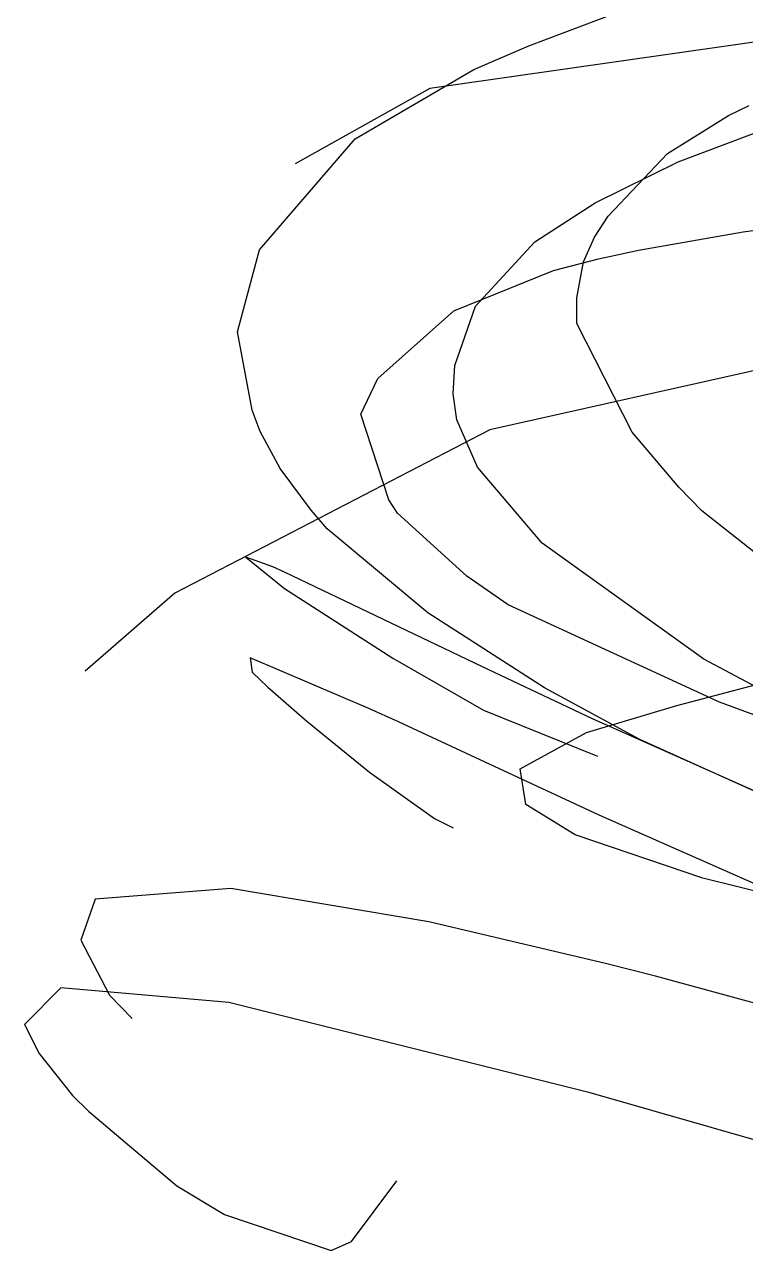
# Model space of a CAD drawing. Header units: metres. Extents: x -663 to 215, y -40 to 703.
# Drawn here: x -92.2 to -79.04, y 214.5 to 236.89 of the extents above; entities that cross this region are included whole.
import ezdxf

# ---------------------------------------------------------------- set-up
doc = ezdxf.new("R2010")
doc.units = ezdxf.units.M

msp = doc.modelspace()

# ---------------------------------------------------------------- linework, layer by layer
for p, q in [((-82.997, 236.498, -2391.688), (-81.059, 237.229, -2394.749)), ((-78.131, 236.675, -2287.782), (-84.804, 235.716, -2297.496)), ((-83.999, 236.067, -2389.894), (-82.997, 236.498, -2391.688)), ((-86.164, 234.8, -2384.7), (-83.999, 236.067, -2389.894)), ((-84.804, 235.716, -2297.496), (-87.263, 234.343, -2302.559)), ((-80.267, 234.376, -2392.107), (-76.701, 235.724, -2397.769)), ((-79.348, 235.223, -2388.924), (-78.971, 235.408, -2389.773)), ((-80.462, 234.53, -2385.758), (-79.348, 235.223, -2388.924)), ((-87.914, 232.771, -2376.454), (-86.164, 234.8, -2384.7)), ((-81.546, 233.389, -2380.63), (-80.462, 234.53, -2385.758)), ((-81.784, 233.629, -2388.814), (-80.267, 234.376, -2392.107)), ((-82.887, 232.919, -2385.603), (-81.784, 233.629, -2388.814)), ((-81.797, 233, -2378.896), (-81.546, 233.389, -2380.63)), ((-80.991, 232.765, -2391.554), (-79.078, 233.102, -2394.781)), ((-79.078, 233.102, -2394.781), (-78.344, 233.196, -2395.827)), ((-83.965, 231.743, -2380.179), (-82.887, 232.919, -2385.603)), ((-81.994, 232.552, -2376.906), (-81.797, 233, -2378.896)), ((-88.313, 231.271, -2370.294), (-87.914, 232.771, -2376.454)), ((-81.723, 232.605, -2390.157), (-80.991, 232.765, -2391.554)), ((-82.543, 232.393, -2388.408), (-81.723, 232.605, -2390.157)), ((-82.119, 231.893, -2373.99), (-81.994, 232.552, -2376.906)), ((-84.361, 231.659, -2383.054), (-82.543, 232.393, -2388.408)), ((-82.116, 231.425, -2371.92), (-82.119, 231.893, -2373.99)), ((-85.75, 230.42, -2374.846), (-84.361, 231.659, -2383.054)), ((-84.345, 230.658, -2375.095), (-83.965, 231.743, -2380.179)), ((-81.106, 229.44, -2363.098), (-82.116, 231.425, -2371.92)), ((-88.046, 229.842, -2364.305), (-88.313, 231.271, -2370.294)), ((-84.374, 230.14, -2372.648), (-84.345, 230.658, -2375.095)), ((-78.049, 230.752, -2289.243), (-83.709, 229.485, -2297.779)), ((-86.062, 229.772, -2370.669), (-85.75, 230.42, -2374.846)), ((-84.306, 229.669, -2370.41), (-84.374, 230.14, -2372.648)), ((-87.899, 229.451, -2362.645), (-88.046, 229.842, -2364.305)), ((-85.55, 228.207, -2360.55), (-86.062, 229.772, -2370.669)), ((-83.933, 228.804, -2366.266), (-84.306, 229.669, -2370.41)), ((-83.709, 229.485, -2297.779), (-89.46, 226.499, -2309.501)), ((-87.535, 228.78, -2359.768), (-87.899, 229.451, -2362.645)), ((-80.256, 228.434, -2358.58), (-81.106, 229.44, -2363.098)), ((-86.967, 228.018, -2356.442), (-87.535, 228.78, -2359.768)), ((-82.753, 227.413, -2359.486), (-83.933, 228.804, -2366.266)), ((-79.834, 228.006, -2356.641), (-80.256, 228.434, -2358.58)), ((-85.392, 227.96, -2358.938), (-85.55, 228.207, -2360.55)), ((-86.674, 227.678, -2354.942), (-86.967, 228.018, -2356.442)), ((-84.124, 226.811, -2351.254), (-85.392, 227.96, -2358.938)), ((-77.97, 226.528, -2349.842), (-79.834, 228.006, -2356.641)), ((-84.841, 226.14, -2347.915), (-86.674, 227.678, -2354.942)), ((-79.797, 225.295, -2348.852), (-82.753, 227.413, -2359.486)), ((-88.162, 227.156, -2303.215), (-87.453, 226.586, -2312.355)), ((-87.67, 226.979, -2298.246), (-88.162, 227.156, -2303.215)), ((-87.455, 226.883, -2297.059), (-87.67, 226.979, -2298.246)), ((-83.838, 225.153, -2289.213), (-87.455, 226.883, -2297.059)), ((-83.369, 226.286, -2347.663), (-84.124, 226.811, -2351.254)), ((-89.46, 226.499, -2309.501), (-91.093, 225.077, -2314.303)), ((-87.453, 226.586, -2312.355), (-85.477, 225.313, -2322.239)), ((-79.511, 224.51, -2334.731), (-83.369, 226.286, -2347.663)), ((-82.71, 224.774, -2341.402), (-84.841, 226.14, -2347.915)), ((-88.08, 225.32, -2297.904), (-88.047, 225.056, -2304.867)), ((-85.913, 224.396, -2289.561), (-88.08, 225.32, -2297.904)), ((-85.477, 225.313, -2322.239), (-83.824, 224.361, -2330.418)), ((-79.922, 224.547, -2388.396), (-76.794, 225.373, -2395.92)), ((-76.227, 223.395, -2338.972), (-79.797, 225.295, -2348.852)), ((-88.047, 225.056, -2304.867), (-87.758, 224.784, -2307.526)), ((-81.831, 224.203, -2286.105), (-83.838, 225.153, -2289.213)), ((-87.758, 224.784, -2307.526), (-87.048, 224.163, -2312.865)), ((-80.969, 223.827, -2336.723), (-82.71, 224.774, -2341.402)), ((-85.375, 224.15, -2288.17), (-85.913, 224.396, -2289.561)), ((-83.824, 224.361, -2330.418), (-81.742, 223.526, -2343.498)), ((-81.943, 223.956, -2381.311), (-80.294, 224.448, -2387.368)), ((-80.294, 224.448, -2387.368), (-79.922, 224.547, -2388.396)), ((-77.37, 223.719, -2328.683), (-79.511, 224.51, -2334.731)), ((-87.048, 224.163, -2312.865), (-85.902, 223.23, -2320.573)), ((-84.312, 223.655, -2285.927), (-85.375, 224.15, -2288.17)), ((-74.156, 220.782, -2277.175), (-81.831, 224.203, -2286.105)), ((-83.151, 223.29, -2371.82), (-81.943, 223.956, -2381.311)), ((-77.528, 222.274, -2328.655), (-80.969, 223.827, -2336.723)), ((-81.711, 222.447, -2281.764), (-84.312, 223.655, -2285.927)), ((-83.046, 222.638, -2362.296), (-83.151, 223.29, -2371.82)), ((-85.902, 223.23, -2320.573), (-84.714, 222.385, -2329.301)), ((-82.146, 222.085, -2354.457), (-83.046, 222.638, -2362.296)), ((-84.714, 222.385, -2329.301), (-84.378, 222.216, -2332.366)), ((-75.927, 219.887, -2274.752), (-81.711, 222.447, -2281.764)), ((-79.816, 221.296, -2343.909), (-82.146, 222.085, -2354.457)), ((-76.466, 220.457, -2333.334), (-79.816, 221.296, -2343.909)), ((-88.434, 221.109, -2294.256), (-90.913, 220.913, -2301.433)), ((-84.819, 220.499, -2288.918), (-88.434, 221.109, -2294.256)), ((-90.913, 220.913, -2301.433), (-91.171, 220.165, -2306.954)), ((-81.572, 219.729, -2285.289), (-84.819, 220.499, -2288.918)), ((-91.171, 220.165, -2306.954), (-90.651, 219.16, -2313.41)), ((-80.684, 219.503, -2284.374), (-81.572, 219.729, -2285.289)), ((-77.927, 218.756, -2281.759), (-80.684, 219.503, -2284.374)), ((-91.537, 219.295, -2294.521), (-92.202, 218.622, -2300.473)), ((-88.474, 219.022, -2288.329), (-91.537, 219.295, -2294.521)), ((-90.651, 219.16, -2313.41), (-90.236, 218.732, -2316.539)), ((-81.877, 217.375, -2281.158), (-88.474, 219.022, -2288.329)), ((-92.202, 218.622, -2300.473), (-91.936, 218.093, -2303.397)), ((-91.936, 218.093, -2303.397), (-91.325, 217.328, -2307.456)), ((-91.325, 217.328, -2307.456), (-91.035, 217.042, -2309.022)), ((-75.368, 215.509, -2275.477), (-81.877, 217.375, -2281.158)), ((-91.035, 217.042, -2309.022), (-89.42, 215.675, -2317.305)), ((-89.42, 215.675, -2317.305), (-88.553, 215.155, -2321.92)), ((-86.23, 214.659, -2338.128), (-85.403, 215.77, -2349.373)), ((-88.553, 215.155, -2321.92), (-86.606, 214.496, -2334.394)), ((-86.606, 214.496, -2334.394), (-86.23, 214.659, -2338.128))]:
    msp.add_line(p, q)

doc.saveas('drawing.dxf')
